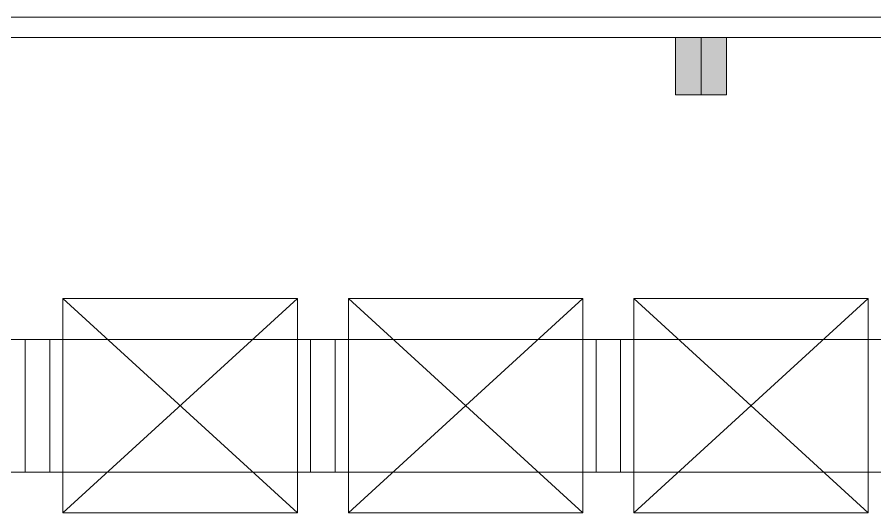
# Model space of a CAD drawing. Header units: millimetres. Extents: x -50460 to 50460, y -35640 to 35640.
# Drawn here: x -24594 to -20387, y -2640 to -210 of the extents above; entities that cross this region are included whole.
import ezdxf

# ---------------------------------------------------------------- set-up
doc = ezdxf.new("R2010")
doc.units = ezdxf.units.MM
for name, color, linetype, lineweight in [('PALLET', 4, 'Continuous', 18), ('RackFrame', 5, 'Continuous', 18), ('WALL-MOVE', 6, 'Continuous', 18), ('尺寸线层', 4, 'Continuous', 18), ('细线', 7, 'Continuous', 18)]:
    doc.layers.add(name, color=color, linetype=linetype, lineweight=lineweight)

# ---------------------------------------------------------------- blocks, each defined once
blk = doc.blocks.new('*X281')
at = {"layer": 'PALLET', "linetype": 'Continuous', "lineweight": 18}
for p, q in [((1835, 150), (685, 1200)), ((1835, 1200), (685, 150))]:
    blk.add_line(p, q, dxfattribs=at)
blk.add_lwpolyline([(1835, 1200), (685, 1200), (685, 150), (1835, 150), (1835, 1200)], dxfattribs=at)
blk = doc.blocks.new('*X282')
at = {"layer": 'PALLET', "linetype": 'Continuous', "lineweight": 18}
for p, q in [((1835, 150), (685, 1200)), ((1835, 1200), (685, 150))]:
    blk.add_line(p, q, dxfattribs=at)
blk.add_lwpolyline([(1835, 1200), (685, 1200), (685, 150), (1835, 150), (1835, 1200)], dxfattribs=at)
blk = doc.blocks.new('*X283')
at = {"layer": 'PALLET', "linetype": 'Continuous', "lineweight": 18}
for p, q in [((1835, 150), (685, 1200)), ((1835, 1200), (685, 150))]:
    blk.add_line(p, q, dxfattribs=at)
blk.add_lwpolyline([(1835, 1200), (685, 1200), (685, 150), (1835, 150), (1835, 1200)], dxfattribs=at)
blk = doc.blocks.new('*X741')
at = {"layer": '尺寸线层'}
h = blk.add_hatch(color=256, dxfattribs=at)
h.paths.add_polyline_path([(-125, 0), (-125, -165.5), (-125, -280), (0, -280), (0, 0)], flags=0)
h.paths.add_polyline_path([(0, 0), (0, -141.5), (0, -280), (125, -280), (125, 0)], flags=0)
for p, q in [((-125, 0), (125, 0)), ((0, -280), (0, 0)), ((125, 0), (125, -280)), ((-125, -280), (-125, 0)), ((125, -280), (-125, -280))]:
    blk.add_line(p, q, dxfattribs=at)
blk = doc.blocks.new('*X737')
at = {"layer": '尺寸线层'}
blk.add_blockref('*X741', (-42070, 0), dxfattribs=at)

msp = doc.modelspace()

# ---------------------------------------------------------------- linework, layer by layer
at = {"layer": 'RackFrame'}
for p, q in [((-32954.742, -1789.726), (14765.258, -1789.726)), ((-24554.742, -2439.726), (-24554.742, -1789.726)), ((-24434.742, -2439.726), (-24434.742, -1789.726)), ((-23154.742, -2439.726), (-23154.742, -1789.726)), ((-23034.742, -2439.726), (-23034.742, -1789.726)), ((-21754.742, -2439.726), (-21754.742, -1789.726)), ((-21634.742, -2439.726), (-21634.742, -1789.726)), ((-32954.742, -2439.726), (14765.258, -2439.726))]:
    msp.add_line(p, q, dxfattribs=at)
at = {"layer": 'WALL-MOVE'}
for p, q in [((-39494.742, -209.726), (-10844.742, -209.726)), ((-39494.742, -309.726), (-10844.742, -309.726))]:
    msp.add_line(p, q, dxfattribs=at)

# ---------------------------------------------------------------- block references
at = {"layer": '尺寸线层'}
msp.add_blockref('*X737', (20830.258, -309.726), dxfattribs=at)
at = {"layer": '细线'}
for name, p in [('*X283', (-25054.742, -2789.726)), ('*X282', (-23654.742, -2789.726)), ('*X281', (-22254.742, -2789.726))]:
    msp.add_blockref(name, p, dxfattribs=at)

doc.saveas('drawing.dxf')
